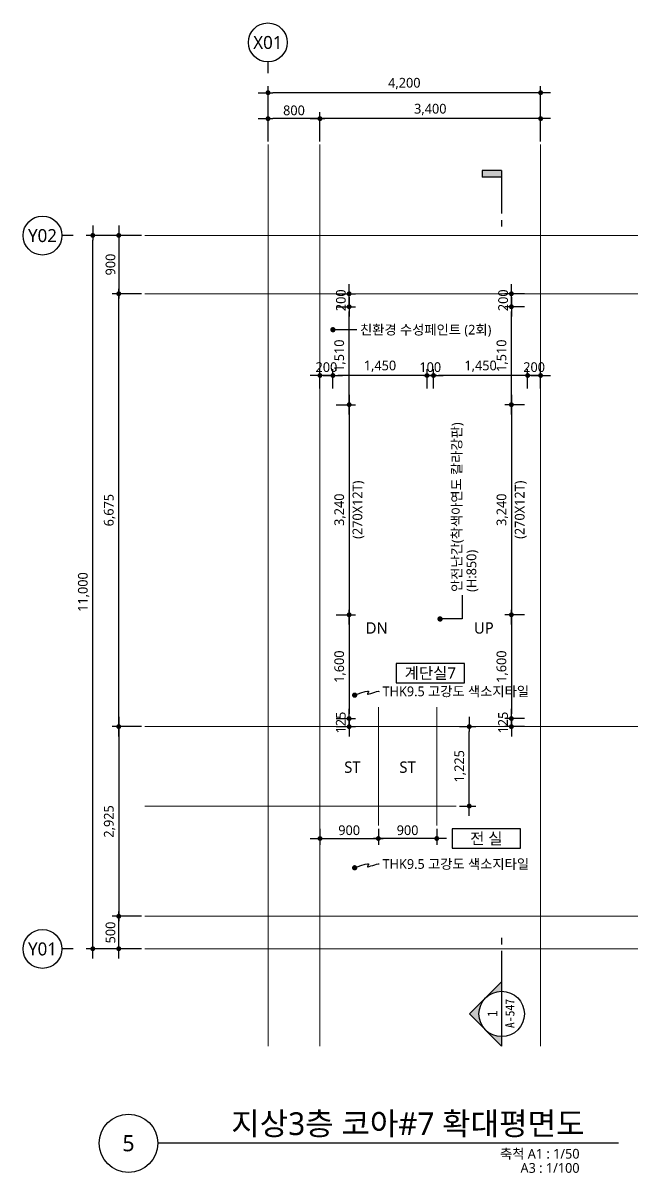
# Model space of a CAD drawing. Header units: millimetres. Extents: x 1467181 to 1850972, y 836037 to 895281.
# Drawn here: x 1521029 to 1530504, y 875511 to 893244 of the extents above; entities that cross this region are included whole.
import ezdxf
from ezdxf.enums import TextEntityAlignment as Align

# ---------------------------------------------------------------- set-up
doc = ezdxf.new("R2010")
doc.units = ezdxf.units.MM
doc.header["$MEASUREMENT"] = 0
doc.linetypes.add('CEN', pattern=[62, 60, -1, 0, -1])
doc.layers.get('0').update_dxf_attribs({"linetype": 'CONTINUOUS'})
for name, color, linetype, lineweight in [('A-AXIS-BUBL', 7, 'CONTINUOUS', 25), ('A-CNTL', 1, 'CEN', 15), ('A-DIMS', 7, 'CONTINUOUS', 25), ('A-MKXS-LEAD', 7, 'CONTINUOUS', 25), ('A-MKXS-MAK1', 3, 'CONTINUOUS', 25), ('A-MKXS-TEXT1', 3, 'CONTINUOUS', 25), ('A-MKXS-TEXT2', 7, 'CONTINUOUS', 25), ('A-MKXX-NAME', 3, 'CONTINUOUS', 25), ('A-MKXX-SYMB', 7, 'CONTINUOUS', 25), ('A-XXXX-SYMB', 7, 'CONTINUOUS', 25), ('A-XXXX-TXT1', 3, 'CONTINUOUS', 25), ('A-XXXX-TXT2', 3, 'CONTINUOUS', 25)]:
    doc.layers.add(name, color=color, linetype=linetype, lineweight=lineweight)
doc.styles.add('HY울릉도L', font='')
doc.styles.add('돋움체', font='')
doc.styles.add('맑은고딕', font='malgun.ttf')
doc.styles.get('HY울릉도L').set_extended_font_data('HYwulM')
doc.styles.get('돋움체').set_extended_font_data('DotumChe')
doc.dimstyles.new('CDIM', dxfattribs={"dimtxt": 3, "dimasz": 1.5, "dimexe": 2, "dimexo": 1, "dimgap": 1, "dimtad": 1, "dimdec": 0, "dimrnd": 0.5, "dimzin": 0, "dimdsep": 32, "dimlunit": 6, "dimtxsty": 'HY울릉도L', "dimblk1": '_CIDOT', "dimblk2": '_CIDOT', "dimsah": 1, "dimcen": 5.5, "dimclrd": 2, "dimclre": 2, "dimclrt": 7, "dimadec": 0, "dimazin": 0, "dimtfac": 1, "dimtdec": 0, "dimtix": 1, "dimtmove": 2, "dimatfit": 1, "dimldrblk": '_CIDOT', "dimfxl": 1, "dimtolj": 1, "dimtzin": 0, "dimlwd": -1, "dimarcsym": 0})

# ---------------------------------------------------------------- blocks, each defined once
blk = doc.blocks.new('_CIDOT')
at = {"color": 0, "linetype": 'ByBlock'}
blk.add_line((2, 0), (-1, 0), dxfattribs=at)
at = {"color": 0, "linetype": 'ByBlock', "const_width": 0.5}
blk.add_lwpolyline([(-0.25, 0, 1), (0.25, 0, 1)], format="xyb", close=True, dxfattribs=at)
blk = doc.blocks.new('*D186')
at = {"layer": 'A-DIMS', "lineweight": -2, "transparency": 16777216}
for p, q in [((800, 12450), (800, 12900)), ((4200, 12450), (4200, 12900))]:
    blk.add_line(p, q, dxfattribs=at)
at = {"layer": 'A-DIMS', "transparency": 16777216}
blk.add_line((4125, 12800), (875, 12800), dxfattribs=at)
at = {"layer": 'A-DIMS', "transparency": 16777216, "xscale": 75, "yscale": 75, "zscale": 75, "rotation": 180}
blk.add_blockref('_CIDOT', (800, 12800), dxfattribs=at)
at = {"layer": 'A-DIMS', "transparency": 16777216, "xscale": 75, "yscale": 75, "zscale": 75}
blk.add_blockref('_CIDOT', (4200, 12800), dxfattribs=at)
at = {"layer": 'A-DIMS', "color": 3, "transparency": 16777216, "insert": (2500, 12940), "char_height": 150, "attachment_point": 5, "style": '맑은고딕'}
blk.add_mtext('\\A1;3,400', dxfattribs=at)
blk = doc.blocks.new('*D187')
at = {"layer": 'A-DIMS', "lineweight": -2, "transparency": 16777216}
for p, q in [((-1950, 10100), (-2400, 10100)), ((-1950, 3425), (-2400, 3425))]:
    blk.add_line(p, q, dxfattribs=at)
at = {"layer": 'A-DIMS', "transparency": 16777216}
blk.add_line((-2300, 3500), (-2300, 10025), dxfattribs=at)
at = {"layer": 'A-DIMS', "transparency": 16777216, "xscale": 75, "yscale": 75, "zscale": 75}
for p, rotation in [((-2300, 10100), 90), ((-2300, 3425), 270)]:
    blk.add_blockref('_CIDOT', p, dxfattribs=dict(at, rotation=rotation))
at = {"layer": 'A-DIMS', "color": 3, "transparency": 16777216, "insert": (-2440, 6763), "char_height": 150, "attachment_point": 5, "rotation": 90, "style": '맑은고딕'}
blk.add_mtext('\\A1;6,675', dxfattribs=at)
blk = doc.blocks.new('*D188')
at = {"layer": 'A-DIMS', "lineweight": -2, "transparency": 16777216}
for p, q in [((0, 12450), (0, 12900)), ((800, 12450), (800, 12900))]:
    blk.add_line(p, q, dxfattribs=at)
at = {"layer": 'A-DIMS', "transparency": 16777216}
blk.add_line((725, 12800), (75, 12800), dxfattribs=at)
at = {"layer": 'A-DIMS', "transparency": 16777216, "xscale": 75, "yscale": 75, "zscale": 75, "rotation": 180}
blk.add_blockref('_CIDOT', (0, 12800), dxfattribs=at)
at = {"layer": 'A-DIMS', "transparency": 16777216, "xscale": 75, "yscale": 75, "zscale": 75}
blk.add_blockref('_CIDOT', (800, 12800), dxfattribs=at)
at = {"layer": 'A-DIMS', "color": 3, "transparency": 16777216, "insert": (400, 12927), "char_height": 150, "attachment_point": 5, "style": '맑은고딕'}
blk.add_mtext('\\A1;800', dxfattribs=at)
blk = doc.blocks.new('*D189')
at = {"layer": 'A-DIMS', "lineweight": -2, "transparency": 16777216}
for p, q in [((0, 12450), (0, 13300)), ((4200, 12450), (4200, 13300))]:
    blk.add_line(p, q, dxfattribs=at)
at = {"layer": 'A-DIMS', "transparency": 16777216}
blk.add_line((4125, 13200), (75, 13200), dxfattribs=at)
at = {"layer": 'A-DIMS', "transparency": 16777216, "xscale": 75, "yscale": 75, "zscale": 75, "rotation": 180}
blk.add_blockref('_CIDOT', (0, 13200), dxfattribs=at)
at = {"layer": 'A-DIMS', "transparency": 16777216, "xscale": 75, "yscale": 75, "zscale": 75}
blk.add_blockref('_CIDOT', (4200, 13200), dxfattribs=at)
at = {"layer": 'A-DIMS', "color": 3, "transparency": 16777216, "insert": (2100, 13340), "char_height": 150, "attachment_point": 5, "style": '맑은고딕'}
blk.add_mtext('\\A1;4,200', dxfattribs=at)
blk = doc.blocks.new('*D190')
at = {"layer": 'A-DIMS', "lineweight": -2, "transparency": 16777216}
for p, q in [((-1950, 11000), (-2800, 11000)), ((-1950, 0), (-2800, 0))]:
    blk.add_line(p, q, dxfattribs=at)
at = {"layer": 'A-DIMS', "transparency": 16777216}
blk.add_line((-2700, 75), (-2700, 10925), dxfattribs=at)
at = {"layer": 'A-DIMS', "transparency": 16777216, "xscale": 75, "yscale": 75, "zscale": 75}
for p, rotation in [((-2700, 11000), 90), ((-2700, 0), 270)]:
    blk.add_blockref('_CIDOT', p, dxfattribs=dict(at, rotation=rotation))
at = {"layer": 'A-DIMS', "color": 3, "transparency": 16777216, "insert": (-2840, 5500), "char_height": 150, "attachment_point": 5, "rotation": 90, "style": '맑은고딕'}
blk.add_mtext('\\A1;11,000', dxfattribs=at)
blk = doc.blocks.new('*D191')
at = {"layer": 'A-DIMS', "lineweight": -2, "transparency": 16777216}
for p, q in [((-1950, 11000), (-2400, 11000)), ((-1950, 10100), (-2400, 10100))]:
    blk.add_line(p, q, dxfattribs=at)
at = {"layer": 'A-DIMS', "transparency": 16777216}
blk.add_line((-2300, 10925), (-2300, 10175), dxfattribs=at)
at = {"layer": 'A-DIMS', "transparency": 16777216, "xscale": 75, "yscale": 75, "zscale": 75}
for p, rotation in [((-2300, 11000), 90), ((-2300, 10100), 270)]:
    blk.add_blockref('_CIDOT', p, dxfattribs=dict(at, rotation=rotation))
at = {"layer": 'A-DIMS', "color": 3, "transparency": 16777216, "insert": (-2427, 10550), "char_height": 150, "attachment_point": 5, "rotation": 90, "style": '맑은고딕'}
blk.add_mtext('\\A1;900', dxfattribs=at)
blk = doc.blocks.new('*D192')
at = {"layer": 'A-DIMS', "lineweight": -2, "transparency": 16777216}
for p, q in [((-1950, 3425), (-2400, 3425)), ((-1950, 500), (-2400, 500))]:
    blk.add_line(p, q, dxfattribs=at)
at = {"layer": 'A-DIMS', "transparency": 16777216}
blk.add_line((-2300, 3350), (-2300, 575), dxfattribs=at)
at = {"layer": 'A-DIMS', "transparency": 16777216, "xscale": 75, "yscale": 75, "zscale": 75}
for p, rotation in [((-2300, 3425), 90), ((-2300, 500), 270)]:
    blk.add_blockref('_CIDOT', p, dxfattribs=dict(at, rotation=rotation))
at = {"layer": 'A-DIMS', "color": 3, "transparency": 16777216, "insert": (-2440, 1963), "char_height": 150, "attachment_point": 5, "rotation": 90, "style": '맑은고딕'}
blk.add_mtext('\\A1;2,925', dxfattribs=at)
blk = doc.blocks.new('*D193')
at = {"layer": 'A-DIMS', "lineweight": -2, "transparency": 16777216}
for p, q in [((1700, 1850), (1700, 1600)), ((2600, 1850), (2600, 1600))]:
    blk.add_line(p, q, dxfattribs=at)
at = {"layer": 'A-DIMS', "transparency": 16777216}
blk.add_line((2525, 1700), (1775, 1700), dxfattribs=at)
at = {"layer": 'A-DIMS', "transparency": 16777216, "xscale": 75, "yscale": 75, "zscale": 75, "rotation": 180}
blk.add_blockref('_CIDOT', (1700, 1700), dxfattribs=at)
at = {"layer": 'A-DIMS', "transparency": 16777216, "xscale": 75, "yscale": 75, "zscale": 75}
blk.add_blockref('_CIDOT', (2600, 1700), dxfattribs=at)
at = {"layer": 'A-DIMS', "color": 3, "transparency": 16777216, "insert": (2150, 1827), "char_height": 150, "attachment_point": 5, "style": '맑은고딕'}
blk.add_mtext('\\A1;900', dxfattribs=at)
blk = doc.blocks.new('*D194')
at = {"layer": 'A-DIMS', "lineweight": -2, "transparency": 16777216}
for p, q in [((800, 1850), (800, 1600)), ((1700, 1850), (1700, 1600))]:
    blk.add_line(p, q, dxfattribs=at)
at = {"layer": 'A-DIMS', "transparency": 16777216}
blk.add_line((875, 1700), (1625, 1700), dxfattribs=at)
at = {"layer": 'A-DIMS', "transparency": 16777216, "xscale": 75, "yscale": 75, "zscale": 75, "rotation": 180}
blk.add_blockref('_CIDOT', (800, 1700), dxfattribs=at)
at = {"layer": 'A-DIMS', "transparency": 16777216, "xscale": 75, "yscale": 75, "zscale": 75}
blk.add_blockref('_CIDOT', (1700, 1700), dxfattribs=at)
at = {"layer": 'A-DIMS', "color": 3, "transparency": 16777216, "insert": (1250, 1827), "char_height": 150, "attachment_point": 5, "style": '맑은고딕'}
blk.add_mtext('\\A1;900', dxfattribs=at)
blk = doc.blocks.new('*D195')
at = {"layer": 'A-DIMS', "lineweight": -2, "transparency": 16777216}
for p, q in [((2950, 3425), (3200, 3425)), ((2950, 2200), (3200, 2200))]:
    blk.add_line(p, q, dxfattribs=at)
at = {"layer": 'A-DIMS', "transparency": 16777216}
blk.add_line((3100, 2275), (3100, 3350), dxfattribs=at)
at = {"layer": 'A-DIMS', "transparency": 16777216, "xscale": 75, "yscale": 75, "zscale": 75}
for p, rotation in [((3100, 3425), 90), ((3100, 2200), 270)]:
    blk.add_blockref('_CIDOT', p, dxfattribs=dict(at, rotation=rotation))
at = {"layer": 'A-DIMS', "color": 3, "transparency": 16777216, "insert": (2960, 2813), "char_height": 150, "attachment_point": 5, "rotation": 90, "style": '맑은고딕'}
blk.add_mtext('\\A1;1,225', dxfattribs=at)
blk = doc.blocks.new('*D196')
at = {"layer": 'A-DIMS', "lineweight": -2, "transparency": 16777216}
for p, q in [((-1950, 500), (-2400, 500)), ((-1950, 0), (-2400, 0))]:
    blk.add_line(p, q, dxfattribs=at)
at = {"layer": 'A-DIMS', "transparency": 16777216}
blk.add_line((-2300, 75), (-2300, 425), dxfattribs=at)
at = {"layer": 'A-DIMS', "transparency": 16777216, "xscale": 75, "yscale": 75, "zscale": 75}
for p, rotation in [((-2300, 500), 90), ((-2300, 0), 270)]:
    blk.add_blockref('_CIDOT', p, dxfattribs=dict(at, rotation=rotation))
at = {"layer": 'A-DIMS', "color": 3, "transparency": 16777216, "insert": (-2427, 250), "char_height": 150, "attachment_point": 5, "rotation": 90, "style": '맑은고딕'}
blk.add_mtext('\\A1;500', dxfattribs=at)
blk = doc.blocks.new('CORE 7- 단면')
at = {"layer": 'A-MKXS-MAK1'}
blk.add_hatch(color=256, dxfattribs=at).paths.add_polyline_path([(22637, 12898), (22637, 12998), (22937, 12998), (22937, 12898)])
h = blk.add_hatch(color=256, dxfattribs=at)
h.paths.add_polyline_path([(22442, -7), (22690, 241, 0.414214), (22690, -254)])
h.paths.add_polyline_path([(22690, 241), (22937, 488), (22937, 343, 0.198912)])
h.paths.add_polyline_path([(22690, -254, 0.198912), (22937, -357), (22937, -502)])
for p, q in [((22637, 12998), (22637, 12898)), ((22937, 12998), (22637, 12998)), ((22937, 12998), (22937, 12335)), ((22937, 12898), (22637, 12898)), ((22937, 12235), (22937, 12135)), ((22937, 1166), (22937, 1066)), ((22937, 966), (22937, -502)), ((22937, 488), (22442, -7)), ((22937, -502), (22442, -7))]:
    blk.add_line(p, q, dxfattribs=at)
blk.add_circle((22937, -7), 350, dxfattribs=at)
at = {"layer": 'A-MKXS-TEXT2', "style": '돋움체'}
for s, height, p in [('A-547', 140, (23065, 0)), ('1', 150, (22793, -2))]:
    blk.add_text(s, height=height, rotation=90, dxfattribs=at).set_placement(p, align=Align.MIDDLE)
blk = doc.blocks.new('*D235')
at = {"layer": 'A-DIMS', "lineweight": -2, "transparency": 16777216}
for p, q in [((1528754, 887359), (1528454, 887359)), ((1528754, 884119), (1528454, 884119))]:
    blk.add_line(p, q, dxfattribs=at)
at = {"layer": 'A-DIMS', "transparency": 16777216}
blk.add_line((1528554, 887284), (1528554, 884194), dxfattribs=at)
at = {"layer": 'A-DIMS', "transparency": 16777216, "xscale": 75, "yscale": 75, "zscale": 75}
for p, rotation in [((1528554, 887359), 90), ((1528554, 884119), 270)]:
    blk.add_blockref('_CIDOT', p, dxfattribs=dict(at, rotation=rotation))
at = {"layer": 'A-DIMS', "color": 3, "transparency": 16777216, "char_height": 150, "attachment_point": 5, "rotation": 90, "style": '맑은고딕'}
for s, insert in [('\\A1;(270X12T)', (1528698, 885739)), ('\\A1;3,240', (1528414, 885739))]:
    blk.add_mtext(s, dxfattribs=dict(at, insert=insert))
blk = doc.blocks.new('*D236')
at = {"layer": 'A-DIMS', "lineweight": -2, "transparency": 16777216}
for p, q in [((1528754, 888869), (1528454, 888869)), ((1528754, 887359), (1528454, 887359))]:
    blk.add_line(p, q, dxfattribs=at)
at = {"layer": 'A-DIMS', "transparency": 16777216}
blk.add_line((1528554, 887434), (1528554, 888794), dxfattribs=at)
at = {"layer": 'A-DIMS', "transparency": 16777216, "xscale": 75, "yscale": 75, "zscale": 75}
for p, rotation in [((1528554, 888869), 90), ((1528554, 887359), 270)]:
    blk.add_blockref('_CIDOT', p, dxfattribs=dict(at, rotation=rotation))
at = {"layer": 'A-DIMS', "color": 3, "transparency": 16777216, "insert": (1528414, 888114), "char_height": 150, "attachment_point": 5, "rotation": 90, "style": '맑은고딕'}
blk.add_mtext('\\A1;1,510', dxfattribs=at)
blk = doc.blocks.new('*D237')
at = {"layer": 'A-DIMS', "transparency": 16777216}
for p, q in [((1528554, 889144), (1528554, 889219)), ((1528554, 888869), (1528554, 889069)), ((1528554, 888794), (1528554, 888719))]:
    blk.add_line(p, q, dxfattribs=at)
at = {"layer": 'A-DIMS', "lineweight": -2, "transparency": 16777216}
for p, q in [((1528754, 889069), (1528454, 889069)), ((1528754, 888869), (1528454, 888869))]:
    blk.add_line(p, q, dxfattribs=at)
at = {"layer": 'A-DIMS', "transparency": 16777216, "xscale": 75, "yscale": 75, "zscale": 75}
for p, rotation in [((1528554, 889069), 270), ((1528554, 888869), 90)]:
    blk.add_blockref('_CIDOT', p, dxfattribs=dict(at, rotation=rotation))
at = {"layer": 'A-DIMS', "color": 3, "transparency": 16777216, "insert": (1528427, 888969), "char_height": 150, "attachment_point": 5, "rotation": 90, "style": '맑은고딕'}
blk.add_mtext('\\A1;200', dxfattribs=at)
blk = doc.blocks.new('*D238')
at = {"layer": 'A-DIMS', "lineweight": -2, "transparency": 16777216}
for p, q in [((1527354, 887609), (1527354, 887909)), ((1528804, 887609), (1528804, 887909))]:
    blk.add_line(p, q, dxfattribs=at)
at = {"layer": 'A-DIMS', "transparency": 16777216}
blk.add_line((1528729, 887809), (1527429, 887809), dxfattribs=at)
at = {"layer": 'A-DIMS', "transparency": 16777216, "xscale": 75, "yscale": 75, "zscale": 75, "rotation": 180}
blk.add_blockref('_CIDOT', (1527354, 887809), dxfattribs=at)
at = {"layer": 'A-DIMS', "transparency": 16777216, "xscale": 75, "yscale": 75, "zscale": 75}
blk.add_blockref('_CIDOT', (1528804, 887809), dxfattribs=at)
at = {"layer": 'A-DIMS', "color": 3, "transparency": 16777216, "insert": (1528079, 887950), "char_height": 150, "attachment_point": 5, "style": '맑은고딕'}
blk.add_mtext('\\A1;1,450', dxfattribs=at)
blk = doc.blocks.new('*D239')
at = {"layer": 'A-DIMS', "lineweight": -2, "transparency": 16777216}
for p, q in [((1528804, 887609), (1528804, 887909)), ((1529004, 887609), (1529004, 887909))]:
    blk.add_line(p, q, dxfattribs=at)
at = {"layer": 'A-DIMS', "transparency": 16777216}
for p, q in [((1528729, 887809), (1528654, 887809)), ((1529004, 887809), (1528804, 887809)), ((1529079, 887809), (1529154, 887809))]:
    blk.add_line(p, q, dxfattribs=at)
at = {"layer": 'A-DIMS', "transparency": 16777216, "xscale": 75, "yscale": 75, "zscale": 75}
blk.add_blockref('_CIDOT', (1528804, 887809), dxfattribs=at)
at = {"layer": 'A-DIMS', "transparency": 16777216, "xscale": 75, "yscale": 75, "zscale": 75, "rotation": 180}
blk.add_blockref('_CIDOT', (1529004, 887809), dxfattribs=at)
at = {"layer": 'A-DIMS', "color": 3, "transparency": 16777216, "insert": (1528904, 887937), "char_height": 150, "attachment_point": 5, "style": '맑은고딕'}
blk.add_mtext('\\A1;200', dxfattribs=at)
blk = doc.blocks.new('*D240')
at = {"layer": 'A-DIMS', "lineweight": -2, "transparency": 16777216}
for p, q in [((1525804, 887609), (1525804, 887909)), ((1527254, 887609), (1527254, 887909))]:
    blk.add_line(p, q, dxfattribs=at)
at = {"layer": 'A-DIMS', "transparency": 16777216}
blk.add_line((1527179, 887809), (1525879, 887809), dxfattribs=at)
at = {"layer": 'A-DIMS', "transparency": 16777216, "xscale": 75, "yscale": 75, "zscale": 75, "rotation": 180}
blk.add_blockref('_CIDOT', (1525804, 887809), dxfattribs=at)
at = {"layer": 'A-DIMS', "transparency": 16777216, "xscale": 75, "yscale": 75, "zscale": 75}
blk.add_blockref('_CIDOT', (1527254, 887809), dxfattribs=at)
at = {"layer": 'A-DIMS', "color": 3, "transparency": 16777216, "insert": (1526529, 887950), "char_height": 150, "attachment_point": 5, "style": '맑은고딕'}
blk.add_mtext('\\A1;1,450', dxfattribs=at)
blk = doc.blocks.new('*D241')
at = {"layer": 'A-DIMS', "lineweight": -2, "transparency": 16777216}
for p, q in [((1527254, 887609), (1527254, 887909)), ((1527354, 887609), (1527354, 887909))]:
    blk.add_line(p, q, dxfattribs=at)
at = {"layer": 'A-DIMS', "transparency": 16777216}
for p, q in [((1527179, 887809), (1527104, 887809)), ((1527354, 887809), (1527254, 887809)), ((1527429, 887809), (1527504, 887809))]:
    blk.add_line(p, q, dxfattribs=at)
at = {"layer": 'A-DIMS', "transparency": 16777216, "xscale": 75, "yscale": 75, "zscale": 75}
blk.add_blockref('_CIDOT', (1527254, 887809), dxfattribs=at)
at = {"layer": 'A-DIMS', "transparency": 16777216, "xscale": 75, "yscale": 75, "zscale": 75, "rotation": 180}
blk.add_blockref('_CIDOT', (1527354, 887809), dxfattribs=at)
at = {"layer": 'A-DIMS', "color": 3, "transparency": 16777216, "insert": (1527304, 887937), "char_height": 150, "attachment_point": 5, "style": '맑은고딕'}
blk.add_mtext('\\A1;100', dxfattribs=at)
blk = doc.blocks.new('*D242')
at = {"layer": 'A-DIMS', "lineweight": -2, "transparency": 16777216}
for p, q in [((1525604, 887609), (1525604, 887909)), ((1525804, 887609), (1525804, 887909))]:
    blk.add_line(p, q, dxfattribs=at)
at = {"layer": 'A-DIMS', "transparency": 16777216}
for p, q in [((1525529, 887809), (1525454, 887809)), ((1525804, 887809), (1525604, 887809)), ((1525879, 887809), (1525954, 887809))]:
    blk.add_line(p, q, dxfattribs=at)
at = {"layer": 'A-DIMS', "transparency": 16777216, "xscale": 75, "yscale": 75, "zscale": 75}
blk.add_blockref('_CIDOT', (1525604, 887809), dxfattribs=at)
at = {"layer": 'A-DIMS', "transparency": 16777216, "xscale": 75, "yscale": 75, "zscale": 75, "rotation": 180}
blk.add_blockref('_CIDOT', (1525804, 887809), dxfattribs=at)
at = {"layer": 'A-DIMS', "color": 3, "transparency": 16777216, "insert": (1525704, 887937), "char_height": 150, "attachment_point": 5, "style": '맑은고딕'}
blk.add_mtext('\\A1;200', dxfattribs=at)
blk = doc.blocks.new('*D243')
at = {"layer": 'A-DIMS', "lineweight": -2, "transparency": 16777216}
for p, q in [((1525854, 887359), (1526154, 887359)), ((1525854, 884119), (1526154, 884119))]:
    blk.add_line(p, q, dxfattribs=at)
at = {"layer": 'A-DIMS', "transparency": 16777216}
blk.add_line((1526054, 887284), (1526054, 884194), dxfattribs=at)
at = {"layer": 'A-DIMS', "transparency": 16777216, "xscale": 75, "yscale": 75, "zscale": 75}
for p, rotation in [((1526054, 887359), 90), ((1526054, 884119), 270)]:
    blk.add_blockref('_CIDOT', p, dxfattribs=dict(at, rotation=rotation))
at = {"layer": 'A-DIMS', "color": 3, "transparency": 16777216, "char_height": 150, "attachment_point": 5, "rotation": 90, "style": '맑은고딕'}
for s, insert in [('\\A1;(270X12T)', (1526198, 885739)), ('\\A1;3,240', (1525914, 885739))]:
    blk.add_mtext(s, dxfattribs=dict(at, insert=insert))
blk = doc.blocks.new('*D244')
at = {"layer": 'A-DIMS', "lineweight": -2, "transparency": 16777216}
for p, q in [((1525854, 888869), (1526154, 888869)), ((1525854, 887359), (1526154, 887359))]:
    blk.add_line(p, q, dxfattribs=at)
at = {"layer": 'A-DIMS', "transparency": 16777216}
blk.add_line((1526054, 887434), (1526054, 888794), dxfattribs=at)
at = {"layer": 'A-DIMS', "transparency": 16777216, "xscale": 75, "yscale": 75, "zscale": 75}
for p, rotation in [((1526054, 888869), 90), ((1526054, 887359), 270)]:
    blk.add_blockref('_CIDOT', p, dxfattribs=dict(at, rotation=rotation))
at = {"layer": 'A-DIMS', "color": 3, "transparency": 16777216, "insert": (1525914, 888114), "char_height": 150, "attachment_point": 5, "rotation": 90, "style": '맑은고딕'}
blk.add_mtext('\\A1;1,510', dxfattribs=at)
blk = doc.blocks.new('*D245')
at = {"layer": 'A-DIMS', "lineweight": -2, "transparency": 16777216}
for p, q in [((1525854, 884119), (1526154, 884119)), ((1525854, 882519), (1526154, 882519))]:
    blk.add_line(p, q, dxfattribs=at)
at = {"layer": 'A-DIMS', "transparency": 16777216}
blk.add_line((1526054, 884044), (1526054, 882594), dxfattribs=at)
at = {"layer": 'A-DIMS', "transparency": 16777216, "xscale": 75, "yscale": 75, "zscale": 75}
for p, rotation in [((1526054, 884119), 90), ((1526054, 882519), 270)]:
    blk.add_blockref('_CIDOT', p, dxfattribs=dict(at, rotation=rotation))
at = {"layer": 'A-DIMS', "color": 3, "transparency": 16777216, "insert": (1525914, 883319), "char_height": 150, "attachment_point": 5, "rotation": 90, "style": '맑은고딕'}
blk.add_mtext('\\A1;1,600', dxfattribs=at)
blk = doc.blocks.new('*D246')
at = {"layer": 'A-DIMS', "transparency": 16777216}
for p, q in [((1526054, 889144), (1526054, 889219)), ((1526054, 888869), (1526054, 889069)), ((1526054, 888794), (1526054, 888719))]:
    blk.add_line(p, q, dxfattribs=at)
at = {"layer": 'A-DIMS', "lineweight": -2, "transparency": 16777216}
for p, q in [((1525854, 889069), (1526154, 889069)), ((1525854, 888869), (1526154, 888869))]:
    blk.add_line(p, q, dxfattribs=at)
at = {"layer": 'A-DIMS', "transparency": 16777216, "xscale": 75, "yscale": 75, "zscale": 75}
for p, rotation in [((1526054, 889069), 270), ((1526054, 888869), 90)]:
    blk.add_blockref('_CIDOT', p, dxfattribs=dict(at, rotation=rotation))
at = {"layer": 'A-DIMS', "color": 3, "transparency": 16777216, "insert": (1525927, 888969), "char_height": 150, "attachment_point": 5, "rotation": 90, "style": '맑은고딕'}
blk.add_mtext('\\A1;200', dxfattribs=at)
blk = doc.blocks.new('*D232')
at = {"layer": 'A-DIMS', "transparency": 16777216}
for p, q in [((1528554, 882594), (1528554, 882669)), ((1528554, 882519), (1528554, 882394)), ((1528554, 882319), (1528554, 882244))]:
    blk.add_line(p, q, dxfattribs=at)
at = {"layer": 'A-DIMS', "lineweight": -2, "transparency": 16777216}
for p, q in [((1528754, 882519), (1528454, 882519)), ((1528754, 882394), (1528454, 882394))]:
    blk.add_line(p, q, dxfattribs=at)
at = {"layer": 'A-DIMS', "transparency": 16777216, "xscale": 75, "yscale": 75, "zscale": 75}
for p, rotation in [((1528554, 882519), 270), ((1528554, 882394), 90)]:
    blk.add_blockref('_CIDOT', p, dxfattribs=dict(at, rotation=rotation))
at = {"layer": 'A-DIMS', "color": 3, "transparency": 16777216, "insert": (1528426, 882457), "char_height": 150, "attachment_point": 5, "rotation": 90, "style": '맑은고딕'}
blk.add_mtext('\\A1;125', dxfattribs=at)
blk = doc.blocks.new('*D233')
at = {"layer": 'A-DIMS', "transparency": 16777216}
for p, q in [((1526054, 882594), (1526054, 882669)), ((1526054, 882519), (1526054, 882394)), ((1526054, 882319), (1526054, 882244))]:
    blk.add_line(p, q, dxfattribs=at)
at = {"layer": 'A-DIMS', "lineweight": -2, "transparency": 16777216}
for p, q in [((1525854, 882519), (1526154, 882519)), ((1525854, 882394), (1526154, 882394))]:
    blk.add_line(p, q, dxfattribs=at)
at = {"layer": 'A-DIMS', "transparency": 16777216, "xscale": 75, "yscale": 75, "zscale": 75}
for p, rotation in [((1526054, 882519), 270), ((1526054, 882394), 90)]:
    blk.add_blockref('_CIDOT', p, dxfattribs=dict(at, rotation=rotation))
at = {"layer": 'A-DIMS', "color": 3, "transparency": 16777216, "insert": (1525926, 882457), "char_height": 150, "attachment_point": 5, "rotation": 90, "style": '맑은고딕'}
blk.add_mtext('\\A1;125', dxfattribs=at)
blk = doc.blocks.new('*D234')
at = {"layer": 'A-DIMS', "lineweight": -2, "transparency": 16777216}
for p, q in [((1528754, 884119), (1528454, 884119)), ((1528754, 882519), (1528454, 882519))]:
    blk.add_line(p, q, dxfattribs=at)
at = {"layer": 'A-DIMS', "transparency": 16777216}
blk.add_line((1528554, 884044), (1528554, 882594), dxfattribs=at)
at = {"layer": 'A-DIMS', "transparency": 16777216, "xscale": 75, "yscale": 75, "zscale": 75}
for p, rotation in [((1528554, 884119), 90), ((1528554, 882519), 270)]:
    blk.add_blockref('_CIDOT', p, dxfattribs=dict(at, rotation=rotation))
at = {"layer": 'A-DIMS', "color": 3, "transparency": 16777216, "insert": (1528414, 883319), "char_height": 150, "attachment_point": 5, "rotation": 90, "style": '맑은고딕'}
blk.add_mtext('\\A1;1,600', dxfattribs=at)
blk = doc.blocks.new('CORE7_GRID')
at = {"layer": 'A-AXIS-BUBL', "ltscale": 0.2}
for p, q in [((0, 13500), (0, 13675)), ((-3000, 11000), (-3175, 11000)), ((-3000, 0), (-3175, 0))]:
    blk.add_line(p, q, dxfattribs=at)
for centre in [(-2.9, 13975), (-3475, 10997.1), (-3475, -2.9)]:
    blk.add_circle(centre, 300, dxfattribs=at)
at = {"layer": 'A-CNTL'}
for p, q in [((0, -1500), (0, 12400)), ((800, -1500), (800, 12400)), ((4200, -1500), (4200, 12400)), ((-1900, 11000), (5700, 11000)), ((-1900, 10100), (5700, 10100)), ((1700, 1900), (1700, 3725)), ((2600, 1900), (2600, 3725)), ((-1900, 3425), (5700, 3425)), ((-1900, 2200), (2900, 2200)), ((-1900, 500), (5700, 500)), ((-1900, 0), (5700, 0))]:
    blk.add_line(p, q, dxfattribs=at)
at = {"layer": 'A-XXXX-TXT2', "ltscale": 0.2, "style": '맑은고딕'}
for s, p in [('X01', (-2.9, 13975)), ('Y02', (-3475, 10997.1)), ('Y01', (-3475, -2.9))]:
    blk.add_text(s, height=200, dxfattribs=at).set_placement(p, align=Align.MIDDLE)
at = {"layer": 'A-DIMS'}
for base, p1, p2, angle, picture, middle in [((0, 13200), (4200, 12400), (0, 12400), 180, '*D189', (2100, 13340.1)), ((0, 12800), (800, 12400), (0, 12400), 180, '*D188', (400, 12927.5)), ((800, 12800), (4200, 12400), (800, 12400), 180, '*D186', (2500, 12940.1)), ((-2700, 11000), (-1900, 0), (-1900, 11000), 270, '*D190', (-2840.5, 5500)), ((-2300, 10100), (-1900, 11000), (-1900, 10100), 90, '*D191', (-2427.5, 10550)), ((-2300, 10100), (-1900, 3425), (-1900, 10100), 270, '*D187', (-2440.1, 6762.5)), ((-2300, 500), (-1900, 3425), (-1900, 500), 90, '*D192', (-2440.1, 1962.5)), ((3100, 3425), (2900, 2200), (2900, 3425), 90, '*D195', (2959.5, 2812.5)), ((1700, 1700), (2600, 1900), (1700, 1900), 180, '*D193', (2150, 1827.5)), ((-2300, 500), (-1900, 0), (-1900, 500), 270, '*D196', (-2427.5, 250))]:
    dim = blk.add_linear_dim(base=base, p1=p1, p2=p2, angle=angle, dimstyle='CDIM', override={"dimscale": 50, "dimtxsty": '맑은고딕', "dimclrd": 256, "dimclre": 256, "dimclrt": 3}, dxfattribs=at)
    dim.commit()
    dim.dimension.update_dxf_attribs({"geometry": picture, "text_midpoint": middle})
dim = blk.add_linear_dim(base=(1700, 1700), p1=(800, 1900), p2=(1700, 1900), dimstyle='CDIM', override={"dimscale": 50, "dimtxsty": '맑은고딕', "dimclrd": 256, "dimclre": 256, "dimclrt": 3}, dxfattribs=at)
dim.commit()
dim.dimension.update_dxf_attribs({"geometry": '*D194', "text_midpoint": (1250, 1827.5)})

msp = doc.modelspace()

# ---------------------------------------------------------------- linework, layer by layer
at = {"layer": 'A-MKXS-LEAD', "const_width": 40}
for points in [[(1525783.6, 888516.9, 1), (1525825, 888512.7, 1)], [(1527456.4, 884033.6, -1), (1527452.2, 884075.1, -1)], [(1526118.4, 882881.4, 1), (1526159.9, 882877.2, 1)], [(1526118.4, 880219.8, 1), (1526159.9, 880215.6, 1)]]:
    msp.add_lwpolyline(points, format="xyb", close=True, dxfattribs=at)
at = {"layer": 'A-MKXS-LEAD'}
for points in [[(1526171.3, 888514.8), (1525804.3, 888514.8), (1525804.3, 888514.8)], [(1527793.6, 884421.4), (1527793.6, 884054.4), (1527454.3, 884054.4)], [(1526138.3, 882879), (1526236.1, 882915.8), (1526299.8, 882935.7), (1526336, 882942.2), (1526351.4, 882938.7), (1526352.5, 882928.8), (1526346.1, 882916), (1526338.5, 882903.8), (1526336.6, 882895.7), (1526345.2, 882894.4), (1526363.3, 882898.8), (1526388.2, 882907), (1526417.1, 882917.1), (1526447.3, 882927.2), (1526476.1, 882935.4), (1526500.8, 882939.7), (1526518.7, 882938.3)], [(1526138.3, 880217.4), (1526236.1, 880254.3), (1526299.8, 880274.2), (1526336, 880280.6), (1526351.4, 880277.1), (1526352.5, 880267.2), (1526346.1, 880254.4), (1526338.5, 880242.2), (1526336.6, 880234.2), (1526345.2, 880232.8), (1526363.3, 880237.2), (1526388.2, 880245.4), (1526417.1, 880255.5), (1526447.3, 880265.6), (1526476.1, 880273.8), (1526500.8, 880278.1), (1526518.7, 880276.7)]]:
    msp.add_lwpolyline(points, dxfattribs=at)
at = {"layer": 'A-MKXX-SYMB'}
for points in [[(1527829.3, 883369.4), (1526779.3, 883369.4), (1526779.3, 883069.4), (1527829.3, 883069.4)], [(1528692.7, 880819.4), (1527642.7, 880819.4), (1527642.7, 880519.4), (1528692.7, 880519.4)]]:
    msp.add_lwpolyline(points, close=True, dxfattribs=at)
at = {"layer": 'A-XXXX-SYMB'}
msp.add_line((1530204.3, 875969.4), (1523104.3, 875969.4), dxfattribs=at)
msp.add_circle((1522654.3, 875969.4), 450, dxfattribs=at)

# ---------------------------------------------------------------- block references
at = {"layer": 'A-DIMS'}
for name, p in [('CORE7_GRID', (1524804.3, 878969.4)), ('CORE 7- 단면', (1505466.9, 877971))]:
    msp.add_blockref(name, p, dxfattribs=at)

# ---------------------------------------------------------------- texts
at = {"layer": 'A-MKXS-TEXT1', "style": '맑은고딕'}
for s, p in [('친환경 수성페인트 (2회)', (1526221.3, 888514.8)), ('THK9.5 고강도 색소지타일', (1526568.7, 882938.3)), ('THK9.5 고강도 색소지타일', (1526568.7, 880276.7))]:
    msp.add_text(s, height=150, dxfattribs=at).set_placement(p, align=Align.MIDDLE_LEFT)
for s, p in [('안전난간(착색아연도 칼라강판)', (1527710.3, 884471.4)), ('(H:850)', (1527937.8, 884471.4))]:
    msp.add_text(s, height=150, rotation=90, dxfattribs=at).set_placement(p, align=Align.MIDDLE_LEFT)
at = {"layer": 'A-MKXX-NAME', "style": '맑은고딕'}
for s, p in [('DN', (1526479.3, 883915.6)), ('UP', (1528129.3, 883915.6)), ('계단실7', (1527304.3, 883219.4)), ('ST', (1526104.3, 881769.4)), ('ST', (1526954.3, 881769.4)), ('전 실', (1528167.7, 880669.4))]:
    msp.add_text(s, height=175, dxfattribs=at).set_placement(p, align=Align.MIDDLE_CENTER)
at = {"layer": 'A-XXXX-TXT1', "style": '맑은고딕'}
msp.add_text('지상3층 코아#7 확대평면도', height=350, dxfattribs=at).set_placement((1529682.3, 875992), align=Align.BOTTOM_RIGHT)
msp.add_text('5', height=250, dxfattribs=at).set_placement((1522654.3, 875969.4), align=Align.MIDDLE)
for s, p in [('축척 A1 : 1/50', (1529604.4, 875883.2)), ('A3 : 1/100', (1529604.4, 875664.3))]:
    msp.add_text(s, height=150, dxfattribs=at).set_placement(p, align=Align.TOP_RIGHT)

# ---------------------------------------------------------------- dimensions: what is measured, and where the dimension line sits
at = {"layer": 'A-DIMS'}
for base, p1, p2, picture, middle in [((1526054.3, 889069.4), (1525804.3, 888869.4), (1525804.3, 889069.4), '*D246', (1525926.8, 888969.4)), ((1528554.3, 889069.4), (1528804.3, 888869.4), (1528804.3, 889069.4), '*D237', (1528426.8, 888969.4)), ((1526054.3, 888869.4), (1525804.3, 887359.4), (1525804.3, 888869.4), '*D244', (1525913.8, 888114.4)), ((1528554.3, 888869.4), (1528804.3, 887359.4), (1528804.3, 888869.4), '*D236', (1528413.8, 888114.4))]:
    dim = msp.add_linear_dim(base=base, p1=p1, p2=p2, angle=90, dimstyle='CDIM', override={"dimscale": 50, "dimtxsty": '맑은고딕', "dimclrd": 256, "dimclre": 256, "dimclrt": 3}, dxfattribs=at)
    dim.commit()
    dim.dimension.update_dxf_attribs({"geometry": picture, "text_midpoint": middle})
for base, p1, p2, picture, middle in [((1525604.3, 887809.4), (1525804.3, 887559.4), (1525604.3, 887559.4), '*D242', (1525704.3, 887936.9)), ((1525804.3, 887809.4), (1527254.3, 887559.4), (1525804.3, 887559.4), '*D240', (1526529.3, 887949.8)), ((1527254.3, 887809.4), (1527354.3, 887559.4), (1527254.3, 887559.4), '*D241', (1527304.3, 887937.3)), ((1527354.3, 887809.4), (1528804.3, 887559.4), (1527354.3, 887559.4), '*D238', (1528079.3, 887949.8)), ((1528804.3, 887809.4), (1529004.3, 887559.4), (1528804.3, 887559.4), '*D239', (1528904.3, 887936.9))]:
    dim = msp.add_linear_dim(base=base, p1=p1, p2=p2, dimstyle='CDIM', override={"dimscale": 50, "dimtxsty": '맑은고딕', "dimclrd": 256, "dimclre": 256, "dimclrt": 3}, dxfattribs=at)
    dim.commit()
    dim.dimension.update_dxf_attribs({"geometry": picture, "text_midpoint": middle})
for base, p1, p2, text, picture, middle in [((1526054.3, 884119.4), (1525804.3, 887359.4), (1525804.3, 884119.4), '<>\\X(270X12T)', '*D243', (1526054.3, 885739.4)), ((1528554.3, 884119.4), (1528804.3, 887359.4), (1528804.3, 884119.4), '<>\\X(270X12T)', '*D235', (1528554.3, 885739.4)), ((1526054.3, 882519.4), (1525804.3, 884119.4), (1525804.3, 882519.4), '<>\\X', '*D245', (1526054.3, 883319.4)), ((1528554.3, 882519.4), (1528804.3, 884119.4), (1528804.3, 882519.4), '<>\\X', '*D234', (1528554.3, 883319.4)), ((1526054.3, 882394.4), (1525804.3, 882519.4), (1525804.3, 882394.4), '<>\\X', '*D233', (1526054.3, 882456.9)), ((1528554.3, 882394.4), (1528804.3, 882519.4), (1528804.3, 882394.4), '<>\\X', '*D232', (1528554.3, 882456.9))]:
    dim = msp.add_linear_dim(base=base, p1=p1, p2=p2, angle=90, text=text, dimstyle='CDIM', override={"dimscale": 50, "dimtxsty": '맑은고딕', "dimclrd": 256, "dimclre": 256, "dimclrt": 3}, dxfattribs=at)
    dim.commit()
    dim.dimension.update_dxf_attribs({"geometry": picture, "text_midpoint": middle})

doc.saveas('drawing.dxf')
